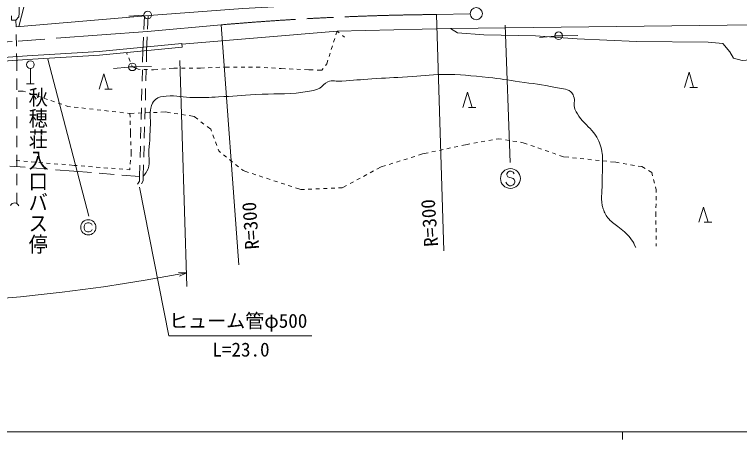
# Model space of a CAD drawing. Units: millimetres, scale not verified. Extents: x 40000 to 680000, y 20000 to 380000.
# Drawn here: x 288309 to 383314, y 204000 to 259696 of the extents above; entities that cross this region are included whole.
import ezdxf
from ezdxf.enums import TextEntityAlignment as Align

# ---------------------------------------------------------------- set-up
doc = ezdxf.new("R2010")
doc.units = ezdxf.units.MM
doc.header["$LTSCALE"] = 1000
doc.linetypes.add('CHAIN', pattern=[18.5, 12, -1.5, 3.5, -1.5])
for name, color, linetype, lineweight in [('M-BGD', 7, 'Continuous', 13), ('M-BMK', 2, 'CHAIN', 13), ('M-BMK-SRVR', 3, 'Continuous', 13), ('M-STR-HTXT', 7, 'Continuous', 13), ('M-STR-STRC', 7, 'Continuous', 13), ('M-TTL-BAND', 7, 'Continuous', 13)]:
    doc.layers.add(name, color=color, linetype=linetype, lineweight=lineweight)
doc.styles.add('@ＭＳ ゴシック', font='')
doc.styles.add('ＭＳ ゴシック', font='')
doc.styles.get('@ＭＳ ゴシック').set_extended_font_data('@MS Gothic')
doc.styles.get('ＭＳ ゴシック').set_extended_font_data('MS Gothic')

msp = doc.modelspace()

# ---------------------------------------------------------------- linework, layer by layer
at = {"layer": 'M-BGD'}
for p, q in [((305270, 259600), (303275, 259465)), ((305265, 257721), (305346, 259520)), ((305751, 257763), (305832, 259561)), ((288501, 258937), (288516, 258068)), ((330582, 257503), (330432, 257032)), ((330875, 257273), (330582, 257503)), ((288534, 257068), (288560, 255568)), ((305139, 254924), (305220, 256722)), ((305625, 254966), (305706, 256764)), ((330281, 256555), (330129, 256079)), ((331562, 256735), (331269, 256964)), ((359115, 256865), (357124, 256678)), ((359113, 256912), (360113, 256912)), ((360113, 256918), (362112, 256944)), ((310220, 255892), (310265, 255412)), ((329978, 255602), (329826, 255126)), ((303089, 254473), (302990, 254720)), ((305100, 253442), (305139, 254924)), ((305586, 253484), (305625, 254966)), ((329675, 254649), (329523, 254173)), ((288578, 254569), (288593, 253700)), ((288593, 253700), (288594, 252317)), ((303464, 253546), (303277, 254009)), ((329372, 253696), (329222, 253225)), ((303254, 252789), (301262, 252602)), ((303251, 252836), (304251, 252836)), ((303751, 252836), (303652, 253082)), ((304504, 252511), (303751, 252836)), ((304251, 252842), (306251, 252868)), ((314209, 252735), (313709, 252716)), ((315208, 252775), (314709, 252755)), ((316225, 252816), (315708, 252795)), ((316493, 252815), (316225, 252816)), ((317493, 252812), (316993, 252813)), ((318493, 252809), (317993, 252810)), ((319493, 252806), (318993, 252808)), ((320261, 252804), (319993, 252805)), ((320511, 252788), (320261, 252804)), ((321509, 252726), (321010, 252757)), ((329222, 253225), (329051, 253011)), ((290389, 252625), (290389, 250625)), ((299425, 249912), (300025, 251912)), ((300025, 251912), (300625, 249912)), ((304760, 252503), (304504, 252511)), ((305034, 250943), (305074, 252442)), ((305759, 252468), (305260, 252485)), ((305520, 250984), (305559, 252484)), ((306516, 252441), (306259, 252450)), ((307102, 252493), (306516, 252441)), ((308098, 252580), (307600, 252536)), ((309183, 252675), (308596, 252624)), ((309688, 252675), (309183, 252675)), ((310688, 252675), (310188, 252675)), ((311688, 252675), (311188, 252675)), ((312692, 252675), (312188, 252675)), ((313210, 252696), (312692, 252675)), ((322507, 252664), (322008, 252695)), ((323256, 252617), (323006, 252632)), ((323809, 252592), (323256, 252617)), ((324808, 252546), (324308, 252569)), ((325807, 252501), (325307, 252523)), ((326859, 252453), (326306, 252478)), ((327463, 252436), (326859, 252453)), ((328567, 252406), (327963, 252423)), ((328738, 252620), (328567, 252406)), ((376099, 250149), (376699, 252149)), ((376699, 252149), (377299, 250149)), ((288595, 251317), (288596, 249817)), ((289889, 250625), (290889, 250625)), ((300125, 249912), (301125, 249912)), ((304968, 248444), (305008, 249943)), ((305454, 248485), (305494, 249985)), ((376799, 250149), (377799, 250149)), ((288796, 249652), (289443, 249652)), ((289443, 249652), (289772, 249540)), ((290246, 249379), (290719, 249218)), ((291192, 249057), (291666, 248896)), ((347080, 247504), (347680, 249504)), ((347680, 249504), (348280, 247504)), ((288596, 248817), (288597, 247317)), ((292139, 248735), (292612, 248574)), ((293086, 248412), (293559, 248251)), ((294032, 248090), (294506, 247929)), ((294979, 247768), (295308, 247656)), ((295308, 247656), (295647, 247617)), ((296143, 247560), (296640, 247504)), ((297137, 247447), (297634, 247390)), ((298130, 247333), (298627, 247276)), ((299124, 247219), (299621, 247162)), ((300117, 247106), (300614, 247049)), ((304902, 245945), (304942, 247444)), ((305388, 245986), (305428, 247486)), ((347780, 247504), (348780, 247504)), ((288598, 246317), (288599, 244817)), ((301111, 246992), (301608, 246935)), ((302104, 246878), (302601, 246821)), ((303098, 246765), (303436, 246726)), ((303436, 246726), (304007, 246750)), ((303436, 246726), (303450, 246247)), ((304507, 246770), (305006, 246791)), ((305506, 246812), (306005, 246833)), ((306505, 246854), (307005, 246874)), ((307504, 246895), (308075, 246919)), ((308075, 246919), (308734, 246818)), ((309229, 246743), (309723, 246667)), ((310217, 246592), (310711, 246516)), ((311206, 246441), (311865, 246340)), ((311865, 246340), (312353, 245959)), ((303464, 245747), (303479, 245248)), ((312747, 245651), (313141, 245344)), ((303493, 244748), (303507, 244269)), ((303507, 244269), (303529, 243557)), ((304836, 243445), (304876, 244945)), ((305322, 243487), (305362, 244987)), ((313536, 245036), (314023, 244655)), ((314023, 244655), (314116, 244406)), ((288600, 243817), (288601, 242317)), ((314289, 243937), (314463, 243468)), ((350454, 243181), (350946, 243268)), ((351438, 243355), (351794, 243418)), ((351794, 243418), (352141, 243360)), ((352634, 243278), (353127, 243196)), ((303545, 243057), (303561, 242557)), ((304770, 240946), (304810, 242446)), ((305256, 240988), (305296, 242487)), ((314637, 243000), (314810, 242531)), ((345936, 242314), (346424, 242419)), ((346913, 242525), (347636, 242681)), ((347636, 242681), (347992, 242744)), ((348484, 242832), (348977, 242919)), ((349469, 243006), (349961, 243093)), ((353620, 243114), (354114, 243032)), ((354607, 242949), (354953, 242892)), ((354953, 242892), (355485, 242707)), ((355958, 242544), (356430, 242380)), ((288601, 241317), (288602, 239817)), ((303600, 241345), (303576, 241092)), ((303577, 242057), (303600, 241345)), ((314984, 242062), (315076, 241813)), ((315076, 241813), (315318, 241619)), ((341230, 241243), (341792, 241418)), ((341792, 241418), (342515, 241574)), ((343004, 241680), (343492, 241785)), ((343981, 241891), (344470, 241997)), ((344958, 242102), (345447, 242208)), ((356903, 242216), (357375, 242052)), ((357848, 241889), (358320, 241725)), ((358793, 241561), (359265, 241398)), ((288518, 240550), (289016, 240510)), ((289514, 240469), (290013, 240428)), ((290511, 240388), (291009, 240347)), ((303528, 240595), (303481, 240097)), ((315707, 241306), (316097, 240993)), ((316487, 240679), (316877, 240366)), ((338365, 240353), (338843, 240501)), ((339320, 240650), (339798, 240798)), ((340275, 240946), (340752, 241095)), ((359737, 241234), (360270, 241049)), ((360270, 241049), (360943, 240979)), ((361441, 240927), (361938, 240875)), ((362435, 240824), (362933, 240772)), ((363430, 240720), (363927, 240668)), ((364424, 240616), (364922, 240564)), ((365419, 240512), (365916, 240461)), ((366414, 240409), (367087, 240339)), ((287708, 239838), (289701, 239675)), ((290698, 239594), (292691, 239431)), ((291508, 240306), (292006, 240265)), ((292504, 240225), (293003, 240184)), ((293501, 240143), (293999, 240103)), ((294498, 240062), (294996, 240021)), ((295494, 239981), (296134, 239928)), ((296134, 239928), (296532, 239897)), ((297030, 239857), (297529, 239817)), ((298027, 239777), (298525, 239737)), ((299024, 239697), (299522, 239658)), ((300021, 239618), (300519, 239578)), ((301018, 239538), (301516, 239498)), ((302014, 239458), (302513, 239418)), ((303433, 239599), (303409, 239347)), ((304705, 238465), (304744, 239947)), ((305191, 238506), (305230, 239988)), ((317267, 240053), (317656, 239740)), ((318046, 239427), (318287, 239233)), ((335800, 239428), (336370, 239733)), ((336370, 239733), (336933, 239908)), ((337410, 240056), (337888, 240205)), ((367087, 240339), (367565, 240258)), ((368058, 240174), (368551, 240091)), ((369044, 240007), (369537, 239924)), ((370030, 239840), (370509, 239760)), ((370509, 239760), (370953, 239493)), ((288603, 238817), (288604, 237317)), ((293688, 239349), (296072, 239155)), ((296072, 239155), (298395, 238969)), ((299391, 238889), (301385, 238730)), ((302382, 238650), (304705, 238465)), ((303011, 239379), (303409, 239347)), ((304697, 237876), (304705, 238465)), ((305183, 237917), (305191, 238506)), ((318287, 239233), (318964, 239011)), ((319439, 238855), (319914, 238699)), ((320389, 238542), (320864, 238386)), ((334037, 238483), (334478, 238719)), ((334919, 238955), (335359, 239191)), ((371381, 239236), (371825, 238970)), ((371825, 238970), (371929, 238565)), ((304447, 237460), (304697, 237876)), ((304933, 237501), (305183, 237917)), ((321339, 238230), (321814, 238074)), ((322289, 237918), (322764, 237762)), ((323239, 237606), (323714, 237450)), ((332275, 237538), (332715, 237774)), ((333156, 238010), (333597, 238246)), ((372052, 238080), (372176, 237596)), ((324189, 237293), (324664, 237137)), ((325139, 236981), (325815, 236759)), ((325815, 236759), (326292, 236780)), ((326791, 236801), (327291, 236823)), ((327790, 236845), (328290, 236867)), ((328789, 236888), (329289, 236910)), ((329788, 236932), (330288, 236953)), ((330787, 236975), (331264, 236996)), ((331264, 236996), (331834, 237301)), ((372300, 237111), (372404, 236706)), ((372404, 236706), (372398, 236377)), ((288605, 236317), (288606, 234933)), ((372390, 235877), (372382, 235377)), ((372373, 234877), (372365, 234377)), ((372357, 233877), (372351, 233548)), ((377994, 232461), (378594, 234461)), ((378594, 234461), (379194, 232461)), ((372351, 233548), (372356, 233192)), ((372362, 232692), (372368, 232192)), ((378694, 232461), (379694, 232461)), ((372375, 231692), (372381, 231192)), ((372387, 230692), (372393, 230192)), ((372400, 229692), (372404, 229336))]:
    msp.add_line(p, q, dxfattribs=at)
for points in [[(288856, 258108), (291386, 267843), (295205, 290641), (295439, 292372), (298728, 312836)], [(306506, 259619), (318232, 260487), (330457, 261131), (343103, 261517), (344975, 261563)], [(287934, 259517), (287928, 258955), (288501, 258937), (288889, 259408)], [(288501, 258937), (288531, 258080), (306506, 259619)], [(422575, 259023), (409608, 258776), (385332, 258339), (345445, 257883), (330582, 257503), (310226, 255820)], [(345445, 257883), (346356, 257299), (349795, 257053), (356569, 256913), (362044, 256527), (369800, 256176), (379188, 256088), (381118, 255913), (382065, 254825), (382522, 253983), (383680, 253667), (385217, 253801), (385680, 254193), (385891, 254930), (386101, 255878), (386452, 256580), (386821, 256687)], [(207376, 255299), (221406, 253776), (233129, 252690), (244329, 252170), (255012, 251995), (260758, 252239), (276217, 253315), (289948, 254279), (299403, 254863), (310220, 255892)], [(206823, 254874), (221358, 253296), (233095, 252208), (244314, 251688), (255018, 251512), (260785, 251758), (276250, 252834), (289980, 253797), (299440, 254382), (310265, 255412)]]:
    msp.add_lwpolyline(points, dxfattribs=at)
for centre in [(305769, 259633), (359613, 256912), (290389, 253125), (303751, 252836)]:
    msp.add_circle(centre, 500, dxfattribs=at)
msp.add_arc((288320, 234398), 607, 20.13135, 155.62645, dxfattribs=at)
for points in [[(288889, 259408), (288904, 260147), (288917, 260364), (288976, 260974), (289057, 261804), (289268, 262248), (289327, 263080), (289362, 263572), (289429, 263861), (289327, 264344), (289208, 264909), (289046, 265207), (288766, 265712), (288409, 266355), (287939, 266549), (287642, 267221), (287336, 267918), (287220, 268356), (287186, 269117), (287148, 269977), (287342, 270454), (287537, 271292), (287708, 272027), (288002, 272382), (288169, 273117), (288484, 274503), (288844, 275300), (288713, 276715), (288640, 277499), (288619, 277980), (288257, 278680), (287712, 279732), (287345, 280347), (286432, 281101), (285622, 281771), (285040, 281971), (284115, 282470), (282918, 283116), (282232, 283453), (280992, 284014), (279765, 284570), (279019, 284745), (277798, 285313), (277128, 285625), (276729, 285774), (276131, 286208), (275354, 286772), (275068, 287265), (274341, 287892), (272762, 289257), (271802, 289932), (270165, 291226), (269139, 292038), (268565, 292494), (267533, 293297), (266206, 294329), (265481, 294931), (264129, 295929), (263321, 296525), (262857, 296844), (262023, 297403), (261513, 297745), (261212, 297912), (260685, 298228), (260389, 298405), (260261, 298701), (259917, 298667), (259645, 298639), (259492, 298483), (259356, 298245), (258996, 297614), (259315, 297111), (259356, 296385), (259447, 294786), (259688, 293908), (259847, 292314), (259932, 291466), (260088, 290989), (260023, 290138), (259997, 289803), (260055, 289560), (259847, 289296), (259590, 288969), (259241, 289044), (258829, 288980), (258301, 288899), (257995, 288959), (257461, 288945), (256912, 288931), (256603, 288966), (256057, 288910), (255559, 288859), (255273, 288842), (254794, 288700), (254146, 288507), (253903, 288316), (253265, 287891)], [(305191, 238506), (305425, 238742), (305496, 238882), (305651, 239149), (306198, 240085), (305844, 240830), (305932, 241910), (306039, 243224), (306060, 243962), (306119, 245279), (306157, 246119), (305963, 246621), (306190, 247432), (306323, 247908), (306388, 248246), (306774, 248555), (307231, 248918), (307622, 248929), (308202, 248999), (309597, 249167), (310388, 248800), (311793, 248800), (313064, 248800), (313776, 248834), (315045, 248894), (316939, 248984), (317995, 249112), (319888, 249221), (322309, 249361), (323687, 249169), (326088, 249502), (326970, 249624), (327489, 249684), (328299, 250052), (328774, 250268), (328862, 250696), (329352, 250871), (330033, 251114), (330479, 250920), (331201, 250964), (332747, 251060), (333609, 251169), (335155, 251269), (336963, 251385), (337978, 251416), (339787, 251526), (341602, 251637), (342613, 251827), (344431, 251842), (346776, 251861), (348087, 251672), (350421, 251444), (352010, 251289), (352889, 251114), (354469, 250883), (356314, 250612), (357365, 250538), (359183, 250122), (359987, 249938), (360554, 250049), (361219, 249561), (361427, 249408), (361468, 249237), (361569, 248999), (361832, 248381), (361490, 247907), (361757, 247291), (361976, 246783), (362148, 246516), (362482, 246075), (363176, 245155), (363820, 244842), (364447, 243875), (364931, 243130), (365097, 242628), (365278, 241758), (365434, 241005), (365367, 240561), (365371, 239793), (365376, 238915), (365290, 238424), (365301, 237546), (365318, 236252), (365058, 235468), (365453, 234236), (365634, 233671), (365789, 233349), (366179, 232902), (366644, 232368), (367055, 232228), (367582, 231756), (368228, 231179), (368674, 230912), (369150, 230188), (369402, 229806), (369503, 229641), (369711, 229159)]]:
    msp.add_open_spline(points, degree=3, knots=[0, 0, 0, 0, 1, 1, 1, 2, 2, 2, 3, 3, 3, 4, 4, 4, 5, 5, 5, 6, 6, 6, 7, 7, 7, 8, 8, 8, 9, 9, 9, 10, 10, 10, 11, 11, 11, 12, 12, 12, 13, 13, 13, 14, 14, 14, 15, 15, 15, 16, 16, 16, 17, 17, 17, 18, 18, 18, 19, 19, 19, 20, 20, 20, 21, 21, 21, 22, 22, 22, 23, 23, 23, 24, 24, 24, 25, 25, 25, 26, 26, 26, 27, 27, 27, 28, 28, 28, 29, 29, 29, 30, 30, 30, 31, 31, 31, 32, 32, 32, 32], dxfattribs=at)
at = {"layer": 'M-BMK'}
msp.add_line((348025, 259789), (343600, 259696), dxfattribs=at)
msp.add_lwpolyline([(315403, 258345), (305757, 257477), (288014, 256144), (260443, 254331)], dxfattribs=at)
msp.add_arc((346790, -101787), 361496, 90.50571, 94.98102, dxfattribs=at)
at = {"layer": 'M-BMK-SRVR'}
for p, q in [((343600, 259696), (344558, 228719)), ((315403, 258345), (317711, 226902))]:
    msp.add_line(p, q, dxfattribs=at)
msp.add_circle((348825, 259806), 800, dxfattribs=at)
at = {"layer": 'M-STR-HTXT'}
for p, q in [((310906, 224030), (309995, 253680)), ((304709, 237077), (308543, 217590)), ((310850, 225844), (309821, 225902)), ((310850, 225844), (309915, 225410)), ((308543, 217590), (327293, 217590))]:
    msp.add_line(p, q, dxfattribs=at)
msp.add_arc((265964, 460389), 238802, 238.94126, 280.83389, dxfattribs=at)
at = {"layer": 'M-STR-STRC'}
for p, q in [((353242, 240309), (352610, 258313)), ((298033, 233255), (292664, 253864)), ((352940, 239031), (352822, 238794)), ((352822, 238794), (352822, 238676)), ((352822, 238676), (352940, 238440)), ((353176, 239149), (352940, 239031)), ((353413, 239149), (353176, 239149)), ((353649, 239031), (353413, 239149)), ((353767, 238794), (353649, 239031)), ((352822, 237494), (352704, 237731)), ((352940, 238440), (353649, 238203)), ((353649, 238203), (353767, 238085)), ((353767, 238085), (353886, 237849)), ((353886, 237731), (353767, 237494)), ((353886, 237849), (353886, 237731)), ((352940, 237376), (352822, 237494)), ((353176, 237258), (352940, 237376)), ((353413, 237258), (353176, 237258)), ((353649, 237376), (353413, 237258)), ((353767, 237494), (353649, 237376)), ((297481, 232107), (297431, 231907)), ((297431, 231907), (297431, 231707)), ((297581, 232257), (297481, 232107)), ((297731, 232357), (297581, 232257)), ((297881, 232407), (297731, 232357)), ((298081, 232407), (297881, 232407)), ((298231, 232357), (298081, 232407)), ((298381, 232257), (298231, 232357)), ((298481, 232107), (298381, 232257)), ((297431, 231707), (297481, 231507)), ((297481, 231507), (297581, 231357)), ((297581, 231357), (297731, 231257)), ((297731, 231257), (297881, 231207)), ((297881, 231207), (298081, 231207)), ((298081, 231207), (298231, 231257)), ((298231, 231257), (298381, 231357)), ((298381, 231357), (298481, 231507))]:
    msp.add_line(p, q, dxfattribs=at)
for centre, radius in [((353295, 238203), 1300), ((297981, 231807), 1000)]:
    msp.add_circle(centre, radius, dxfattribs=at)
at = {"layer": 'M-TTL-BAND'}
for p, q in [((40000, 205000), (579000, 205000)), ((368000, 205000), (368000, 204000))]:
    msp.add_line(p, q, dxfattribs=at)

# ---------------------------------------------------------------- texts
at = {"layer": 'M-BGD', "style": '@ＭＳ ゴシック', "width": 1.1}
msp.add_text('秋穂荘入口バス停', height=1833, rotation=270, dxfattribs=at).set_placement((289921, 239238), align=Align.BOTTOM_CENTER)
at = {"layer": 'M-BMK-SRVR', "style": 'ＭＳ ゴシック'}
for p in [(319465, 228907), (342909, 229271)]:
    msp.add_text('R=300', height=1833, rotation=94.124, dxfattribs=at).set_placement(p, align=Align.MIDDLE_LEFT)
at = {"layer": 'M-STR-HTXT', "style": 'ＭＳ ゴシック'}
msp.add_text('ヒューム管φ500', height=1833, dxfattribs=at).set_placement((308543, 218090), align=Align.BOTTOM_LEFT)
msp.add_text('L=23.0', height=1833, dxfattribs=at).set_placement((317993, 214320), align=Align.BOTTOM_CENTER)

doc.saveas('drawing.dxf')
